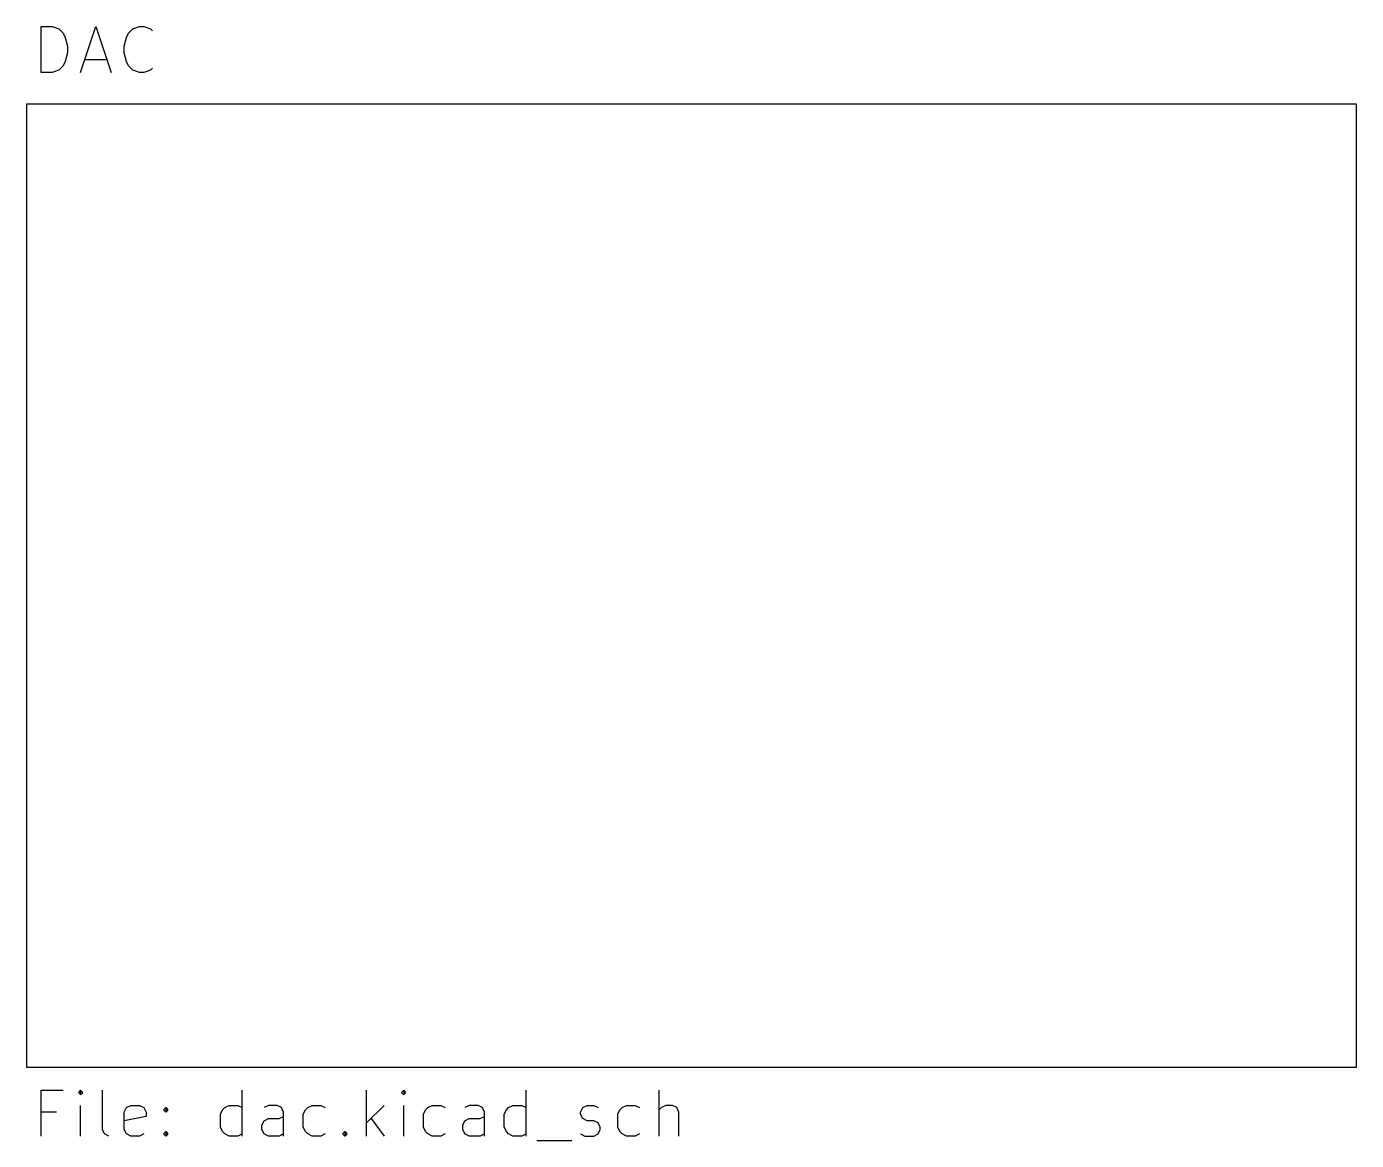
# Model space of a CAD drawing. Header units: millimetres. Extents: x 10 to 287, y -200 to -10.
# Drawn here: x 128.27 to 165.1, y -131.57 to -100.72 of the extents above; entities that cross this region are included whole.
import ezdxf

# ---------------------------------------------------------------- set-up
doc = ezdxf.new("R2010")
doc.units = ezdxf.units.MM
for name, color, linetype in [('GREENSIXTYFIVE', 129, 'CONTINUOUS'), ('RED', 14, 'CONTINUOUS'), ('YELLOWTHREE', 44, 'CONTINUOUS')]:
    doc.layers.add(name, color=color, linetype=linetype)

msp = doc.modelspace()

# ---------------------------------------------------------------- linework, layer by layer
at = {"layer": 'GREENSIXTYFIVE', "linetype": 'CONTINUOUS'}
for p, q in [((128.6767, -101.9946), (128.6767, -100.7246)), ((128.6767, -100.7246), (128.9791, -100.7246)), ((128.9791, -100.7246), (129.1605, -100.7851)), ((129.1605, -100.7851), (129.2815, -100.9061)), ((129.2815, -100.9061), (129.342, -101.027)), ((129.7653, -101.9946), (130.1886, -100.7246)), ((130.1886, -100.7246), (130.612, -101.9946)), ((131.0353, -101.027), (131.0958, -100.9061)), ((131.0958, -100.9061), (131.2168, -100.7851)), ((131.2168, -100.7851), (131.3982, -100.7246)), ((131.3982, -100.7246), (131.5191, -100.7246)), ((131.5191, -100.7246), (131.7006, -100.7851)), ((131.7006, -100.7851), (131.761, -100.8456)), ((129.342, -101.027), (129.4024, -101.2689)), ((129.4024, -101.2689), (129.4024, -101.4503)), ((130.9749, -101.2689), (131.0353, -101.027)), ((130.9749, -101.4503), (130.9749, -101.2689)), ((129.4024, -101.4503), (129.342, -101.6922)), ((129.8863, -101.6318), (130.491, -101.6318)), ((131.0353, -101.6922), (130.9749, -101.4503)), ((128.9791, -101.9946), (128.6767, -101.9946)), ((129.1605, -101.9342), (128.9791, -101.9946)), ((129.2815, -101.8132), (129.1605, -101.9342)), ((129.342, -101.6922), (129.2815, -101.8132)), ((131.0958, -101.8132), (131.0353, -101.6922)), ((131.2168, -101.9342), (131.0958, -101.8132)), ((131.3982, -101.9946), (131.2168, -101.9342)), ((131.5191, -101.9946), (131.3982, -101.9946)), ((131.7006, -101.9342), (131.5191, -101.9946)), ((131.761, -101.8737), (131.7006, -101.9342))]:
    msp.add_line(p, q, dxfattribs=at)
at = {"layer": 'RED', "linetype": 'CONTINUOUS'}
for p, q in [((128.27, -102.87), (128.27, -129.54)), ((165.1, -102.87), (128.27, -102.87)), ((128.27, -102.87), (128.27, -129.54)), ((165.1, -102.87), (128.27, -102.87)), ((165.1, -129.54), (165.1, -102.87)), ((165.1, -129.54), (165.1, -102.87)), ((128.27, -129.54), (165.1, -129.54)), ((128.27, -129.54), (165.1, -129.54))]:
    msp.add_line(p, q, dxfattribs=at)
at = {"layer": 'YELLOWTHREE', "linetype": 'CONTINUOUS'}
for p, q in [((128.6767, -131.4467), (128.6767, -130.1767)), ((128.6767, -130.1767), (129.2815, -130.1767)), ((129.7653, -130.1767), (129.7049, -130.2372)), ((129.7049, -130.2372), (129.7653, -130.2977)), ((129.8258, -130.2372), (129.7653, -130.1767)), ((129.7653, -130.1767), (129.7653, -130.2977)), ((129.7653, -130.2977), (129.8258, -130.2372)), ((130.3701, -131.2653), (130.3701, -130.1767)), ((134.2406, -131.4467), (134.2406, -130.1767)), ((137.6877, -131.4467), (137.6877, -130.1767)), ((138.7158, -130.1767), (138.6554, -130.2372)), ((138.6554, -130.2372), (138.7158, -130.2977)), ((138.7763, -130.2372), (138.7158, -130.1767)), ((138.7158, -130.1767), (138.7158, -130.2977)), ((138.7158, -130.2977), (138.7763, -130.2372)), ((142.1025, -131.4467), (142.1025, -130.1767)), ((145.7915, -131.4467), (145.7915, -130.1767)), ((129.7653, -131.4467), (129.7653, -130.6001)), ((130.9749, -130.7815), (131.0353, -130.6605)), ((131.0353, -130.6605), (131.1563, -130.6001)), ((131.1563, -130.6001), (131.3982, -130.6001)), ((131.3982, -130.6001), (131.5191, -130.6605)), ((131.5191, -130.6605), (131.5796, -130.7815)), ((132.0635, -130.721), (132.1239, -130.6605)), ((132.1239, -130.7815), (132.0635, -130.721)), ((132.1239, -130.6605), (132.1844, -130.721)), ((132.1239, -130.6605), (132.1239, -130.7815)), ((132.1844, -130.721), (132.1239, -130.7815)), ((133.6359, -130.842), (133.6963, -130.721)), ((133.6963, -130.721), (133.7568, -130.6605)), ((133.7568, -130.6605), (133.8778, -130.6001)), ((133.8778, -130.6001), (134.1197, -130.6001)), ((134.1197, -130.6001), (134.2406, -130.6605)), ((134.9663, -130.6001), (134.8453, -130.6605)), ((135.2082, -130.6001), (134.9663, -130.6001)), ((135.3291, -130.6605), (135.2082, -130.6001)), ((135.3896, -130.7815), (135.3291, -130.6605)), ((135.9339, -130.842), (135.9943, -130.721)), ((135.9943, -130.721), (136.0548, -130.6605)), ((136.0548, -130.6605), (136.1758, -130.6001)), ((136.1758, -130.6001), (136.4177, -130.6001)), ((136.4177, -130.6001), (136.5386, -130.6605)), ((138.1715, -130.6001), (137.6877, -131.0839)), ((138.7158, -131.4467), (138.7158, -130.6001)), ((139.2602, -130.842), (139.3206, -130.721)), ((139.3206, -130.721), (139.3811, -130.6605)), ((139.3811, -130.6605), (139.5021, -130.6001)), ((139.5021, -130.6001), (139.744, -130.6001)), ((139.744, -130.6001), (139.8649, -130.6605)), ((140.5302, -130.6001), (140.4092, -130.6605)), ((140.7721, -130.6001), (140.5302, -130.6001)), ((140.893, -130.6605), (140.7721, -130.6001)), ((140.9535, -130.7815), (140.893, -130.6605)), ((141.4978, -130.842), (141.5582, -130.721)), ((141.5582, -130.721), (141.6187, -130.6605)), ((141.6187, -130.6605), (141.7397, -130.6001)), ((141.7397, -130.6001), (141.9816, -130.6001)), ((141.9816, -130.6001), (142.1025, -130.6605)), ((143.6144, -130.7815), (143.6748, -130.6605)), ((143.6748, -130.6605), (143.7958, -130.6001)), ((143.7958, -130.6001), (143.9772, -130.6001)), ((143.9772, -130.6001), (144.0982, -130.6605)), ((144.6425, -130.842), (144.7029, -130.721)), ((144.7029, -130.721), (144.7634, -130.6605)), ((144.7634, -130.6605), (144.8844, -130.6001)), ((144.8844, -130.6001), (145.1263, -130.6001)), ((145.1263, -130.6001), (145.2472, -130.6605)), ((145.852, -130.6605), (145.7915, -130.721)), ((145.973, -130.6001), (145.852, -130.6605)), ((146.1544, -130.6001), (145.973, -130.6001)), ((146.2753, -130.6605), (146.1544, -130.6001)), ((146.3358, -130.7815), (146.2753, -130.6605)), ((129.1001, -130.7815), (128.6767, -130.7815)), ((130.9749, -131.2653), (130.9749, -130.7815)), ((131.5796, -130.9024), (130.9749, -131.0234)), ((131.5796, -130.7815), (131.5796, -130.9024)), ((133.6359, -131.2048), (133.6359, -130.842)), ((134.7849, -131.1443), (134.8453, -131.0234)), ((134.8453, -131.0234), (134.9663, -130.9629)), ((134.9663, -130.9629), (135.2687, -130.9629)), ((135.2687, -130.9629), (135.3896, -130.9024)), ((135.3896, -131.4467), (135.3896, -130.7815)), ((135.9339, -131.2048), (135.9339, -130.842)), ((137.8087, -130.9629), (138.1715, -131.4467)), ((139.2602, -131.2048), (139.2602, -130.842)), ((140.3488, -131.1443), (140.4092, -131.0234)), ((140.4092, -131.0234), (140.5302, -130.9629)), ((140.5302, -130.9629), (140.8326, -130.9629)), ((140.8326, -130.9629), (140.9535, -130.9024)), ((140.9535, -131.4467), (140.9535, -130.7815)), ((141.4978, -131.2048), (141.4978, -130.842)), ((143.6144, -130.842), (143.6144, -130.7815)), ((143.6748, -130.9629), (143.6144, -130.842)), ((143.7958, -131.0234), (143.6748, -130.9629)), ((143.9772, -131.0234), (143.7958, -131.0234)), ((144.0982, -131.0839), (143.9772, -131.0234)), ((144.1586, -131.2048), (144.0982, -131.0839)), ((144.6425, -131.2048), (144.6425, -130.842)), ((146.3358, -131.4467), (146.3358, -130.7815)), ((130.4306, -131.3863), (130.3701, -131.2653)), ((130.5516, -131.4467), (130.4306, -131.3863)), ((131.0353, -131.3863), (130.9749, -131.2653)), ((131.1563, -131.4467), (131.0353, -131.3863)), ((131.3982, -131.4467), (131.1563, -131.4467)), ((131.5191, -131.3863), (131.3982, -131.4467)), ((132.0635, -131.3863), (132.1239, -131.3258)), ((132.1239, -131.4467), (132.0635, -131.3863)), ((132.1239, -131.3258), (132.1844, -131.3863)), ((132.1239, -131.3258), (132.1239, -131.4467)), ((132.1844, -131.3863), (132.1239, -131.4467)), ((133.6963, -131.3258), (133.6359, -131.2048)), ((133.7568, -131.3863), (133.6963, -131.3258)), ((133.8778, -131.4467), (133.7568, -131.3863)), ((134.1197, -131.4467), (133.8778, -131.4467)), ((134.2406, -131.3863), (134.1197, -131.4467)), ((134.7849, -131.2653), (134.7849, -131.1443)), ((134.8453, -131.3863), (134.7849, -131.2653)), ((134.9663, -131.4467), (134.8453, -131.3863)), ((135.2687, -131.4467), (134.9663, -131.4467)), ((135.3896, -131.3863), (135.2687, -131.4467)), ((135.9943, -131.3258), (135.9339, -131.2048)), ((136.0548, -131.3863), (135.9943, -131.3258)), ((136.1758, -131.4467), (136.0548, -131.3863)), ((136.4177, -131.4467), (136.1758, -131.4467)), ((136.5386, -131.3863), (136.4177, -131.4467)), ((137.0225, -131.3863), (137.0829, -131.3258)), ((137.0829, -131.4467), (137.0225, -131.3863)), ((137.0829, -131.3258), (137.1434, -131.3863)), ((137.0829, -131.3258), (137.0829, -131.4467)), ((137.1434, -131.3863), (137.0829, -131.4467)), ((139.3206, -131.3258), (139.2602, -131.2048)), ((139.3811, -131.3863), (139.3206, -131.3258)), ((139.5021, -131.4467), (139.3811, -131.3863)), ((139.744, -131.4467), (139.5021, -131.4467)), ((139.8649, -131.3863), (139.744, -131.4467)), ((140.3488, -131.2653), (140.3488, -131.1443)), ((140.4092, -131.3863), (140.3488, -131.2653)), ((140.5302, -131.4467), (140.4092, -131.3863)), ((140.8326, -131.4467), (140.5302, -131.4467)), ((140.9535, -131.3863), (140.8326, -131.4467)), ((141.5582, -131.3258), (141.4978, -131.2048)), ((141.6187, -131.3863), (141.5582, -131.3258)), ((141.7397, -131.4467), (141.6187, -131.3863)), ((141.9816, -131.4467), (141.7397, -131.4467)), ((142.1025, -131.3863), (141.9816, -131.4467)), ((143.6144, -131.3863), (143.7353, -131.4467)), ((143.7353, -131.4467), (143.9772, -131.4467)), ((143.9772, -131.4467), (144.0982, -131.3863)), ((144.0982, -131.3863), (144.1586, -131.2653)), ((144.1586, -131.2653), (144.1586, -131.2048)), ((144.7029, -131.3258), (144.6425, -131.2048)), ((144.7634, -131.3863), (144.7029, -131.3258)), ((144.8844, -131.4467), (144.7634, -131.3863)), ((145.1263, -131.4467), (144.8844, -131.4467)), ((145.2472, -131.3863), (145.1263, -131.4467)), ((142.4049, -131.5677), (143.3725, -131.5677))]:
    msp.add_line(p, q, dxfattribs=at)

doc.saveas('drawing.dxf')
